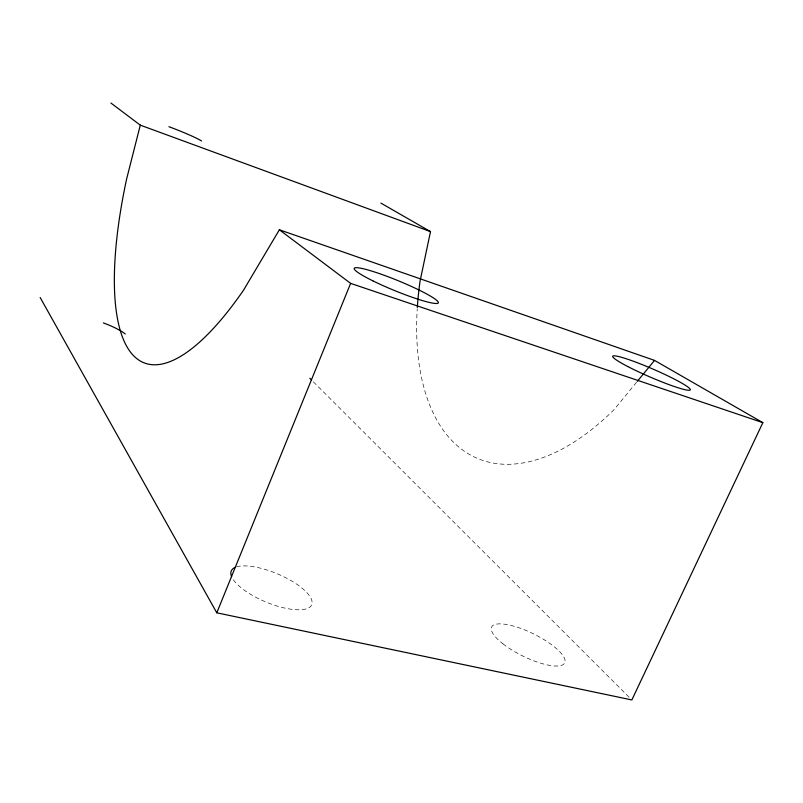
<?xml version="1.0" encoding="UTF-8"?>
<svg xmlns="http://www.w3.org/2000/svg" width="803" height="803" viewBox="0 0 803 803"><rect width="100%" height="100%" fill="white"/><g stroke="black" fill="none" stroke-linecap="round" stroke-linejoin="round"><path stroke-width="0.6" stroke-dasharray="4.01 3.01" d="M636.538 382.298L613.823 409.891A251.439 135.205 -67.3 0 1 417.259 308.623M313.351 381.816L629.191 697.285M236.473 566.898A43.623 15.207 22.8 0 1 299.991 586.531A43.623 15.207 22.8 0 1 292.663 609.437A43.623 15.207 22.8 0 1 232.689 578.722M502.919 643.805A40.712 12.306 26.2 0 0 564.107 663.78A40.712 12.306 26.2 0 0 517.423 627.273A40.712 12.306 26.2 0 0 502.919 643.805"/><path stroke-width="1.2" d="M380.913 203.109L430.488 231.615L420.059 281.16A251.439 135.205 -67.3 0 0 417.329 307.388M110.934 103.055L140.294 125.148L126.563 179.22A284.202 88.149 -69.9 0 0 243.48 290.264L279.374 229.778L654.545 360.406L762.85 422.659L631.851 699.945L216.79 612.809L40.15 297.491M216.79 612.809L350.62 283.379L279.374 229.778M637.321 381.345L654.545 360.406M350.62 283.379L762.85 422.659M140.294 125.148L430.488 231.615M309.807 378.273L311.574 380.04M103.346 322.926A28.225 6.153 20.1 0 1 125.308 334.028M231.625 576.664A43.623 15.207 22.8 0 1 235.46 567.269M168.911 126.703A28.998 2.058 21.5 0 1 201.593 141.007M627.715 366.499A42.308 4.216 23.4 0 0 690.008 390.117A42.308 4.216 23.4 0 0 636.729 362.484A42.308 4.216 23.4 0 0 627.715 366.499M372.883 280.859A45.52 5.25 22.3 0 0 438.297 302.932A45.52 5.25 22.3 0 0 377.47 272.93A45.52 5.25 22.3 0 0 372.883 280.859"/></g></svg>
